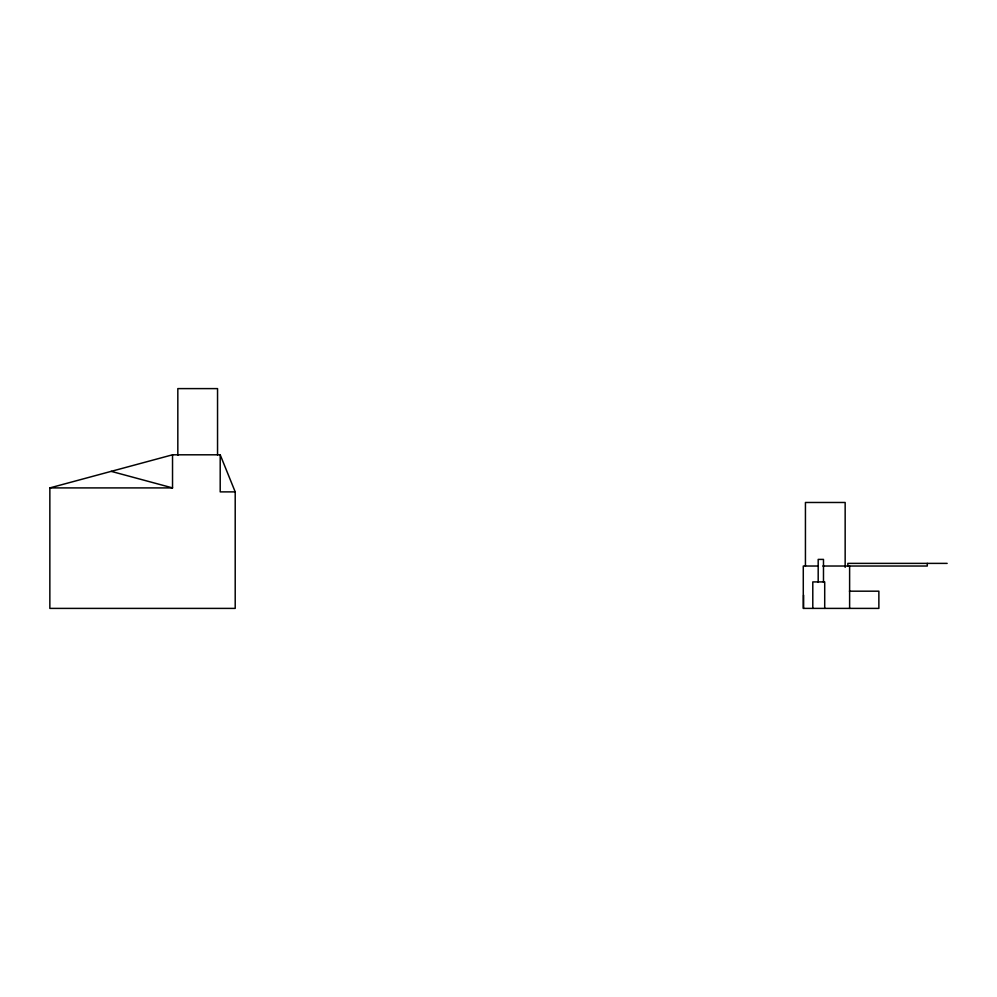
<?xml version="1.0" encoding="UTF-8"?>
<svg xmlns="http://www.w3.org/2000/svg" width="997" height="997" viewBox="0 0 997 997"><rect width="100%" height="100%" fill="white"/><g stroke="black" fill="none" stroke-linecap="round" stroke-linejoin="round"><path stroke-width="1.5" d="M49.85 487.907L172.531 454.806L220.2 454.806L235.205 491.882L235.205 608.394L49.85 608.394L49.85 487.907L172.531 487.907L172.531 454.806M235.205 491.882L220.2 491.882L220.2 454.806M947.15 563.38L847.849 563.38L847.849 566.022M818.325 566.022L803.283 566.022L803.283 608.394L878.868 608.394L878.868 591.184L849.432 591.184M822.849 566.022L927.285 566.022L927.285 563.38M111.19 471.357L172.531 487.907M849.618 566.022L849.618 608.394M845.157 567.343L845.157 502.476L805.439 502.476L805.439 566.084M824.706 608.394L824.706 581.912L812.792 581.912L812.792 608.394M823.485 582.373L823.485 559.404L818.188 559.404L818.188 582.373M803.594 595.147L803.594 608.394M217.545 455.031L217.545 388.606L177.827 388.606L177.827 455.33"/></g></svg>
